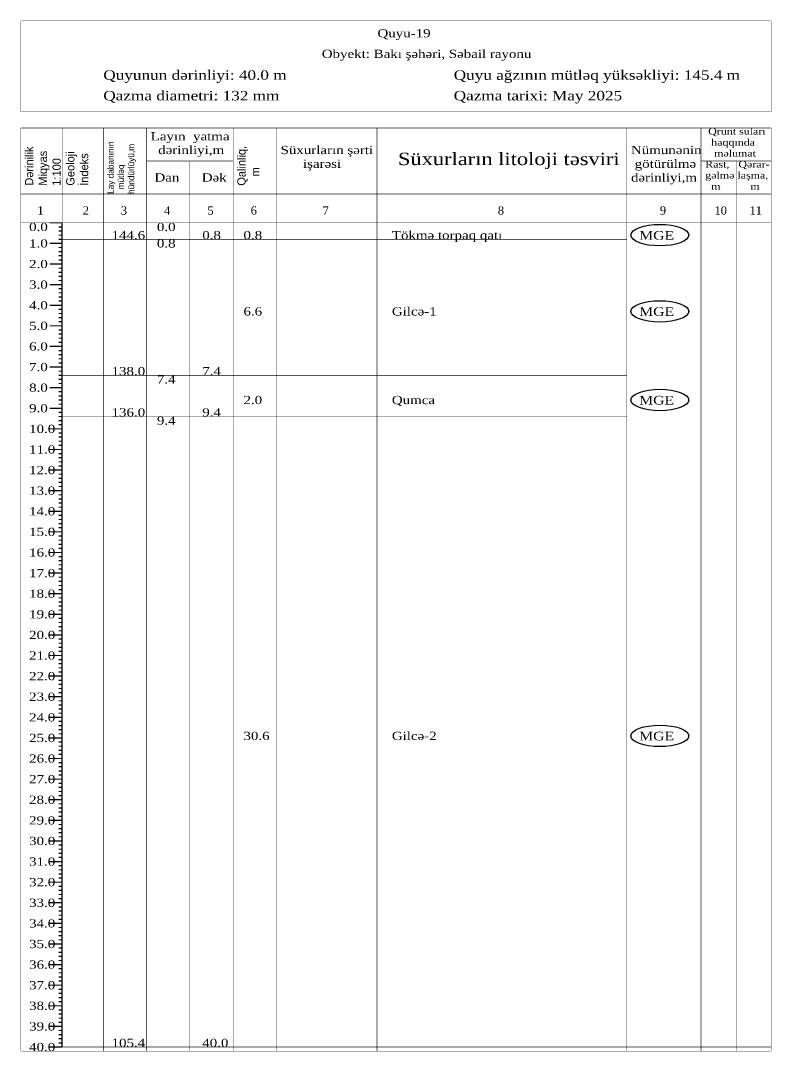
# Model space of a CAD drawing. Header units: metres. Extents: x -10 to 4772, y -44 to 349.
# Drawn here: x 3589.9 to 3772.1, y 98.9 to 349.1 of the extents above; entities that cross this region are included whole.
import ezdxf

# ---------------------------------------------------------------- set-up
doc = ezdxf.new("R2010")
doc.units = ezdxf.units.M
doc.layers.add('Default', color=7, linetype='Continuous')
doc.layers.add('MyLayer', color=7, linetype='Continuous')
doc.styles.add('Times New Roman', font='Times New Roman')
doc.styles.add('Times New Roman_Bold', font='Times New Roman', dxfattribs={"width": 1.2})

msp = doc.modelspace()

# ---------------------------------------------------------------- linework, layer by layer
at = {"color": 7, "lineweight": 30}
msp.add_line((3600, 100), (3600, 300), dxfattribs=at)
msp.add_lwpolyline([(3600, 100), (3600, 300)], dxfattribs=at)
at = {"color": 5}
for centre in [(3745, 297), (3745, 278.5), (3745, 257), (3745, 175.5)]:
    msp.add_ellipse(centre, major_axis=(7, 0), ratio=0.371429, dxfattribs=at)
at = {"layer": 'Default'}
for points, const_width in [([(3600, 300), (3600, 323)], 0.12), ([(3597, 300), (3600, 300)], 0.3), ([(3599.2, 299), (3600, 299)], 0.3), ([(3599.2, 298), (3600, 298)], 0.3), ([(3597, 295), (3600, 295)], 0.3), ([(3599.2, 297), (3600, 297)], 0.3), ([(3599.2, 296), (3600, 296)], 0.3), ([(3600, 296), (3737, 296)], 0.12), ([(3599.2, 294), (3600, 294)], 0.3), ([(3599.2, 293), (3600, 293)], 0.3), ([(3597, 290), (3600, 290)], 0.3), ([(3599.2, 292), (3600, 292)], 0.3), ([(3599.2, 291), (3600, 291)], 0.3), ([(3599.2, 289), (3600, 289)], 0.3), ([(3599.2, 288), (3600, 288)], 0.3), ([(3597, 285), (3600, 285)], 0.3), ([(3599.2, 287), (3600, 287)], 0.3), ([(3599.2, 286), (3600, 286)], 0.3), ([(3599.2, 284), (3600, 284)], 0.3), ([(3599.2, 283), (3600, 283)], 0.3), ([(3597, 280), (3600, 280)], 0.3), ([(3599.2, 282), (3600, 282)], 0.3), ([(3599.2, 281), (3600, 281)], 0.3), ([(3599.2, 279), (3600, 279)], 0.3), ([(3599.2, 278), (3600, 278)], 0.3), ([(3597, 275), (3600, 275)], 0.3), ([(3599.2, 277), (3600, 277)], 0.3), ([(3599.2, 276), (3600, 276)], 0.3), ([(3599.2, 274), (3600, 274)], 0.3), ([(3599.2, 273), (3600, 273)], 0.3), ([(3597, 270), (3600, 270)], 0.3), ([(3599.2, 272), (3600, 272)], 0.3), ([(3599.2, 271), (3600, 271)], 0.3), ([(3599.2, 269), (3600, 269)], 0.3), ([(3599.2, 268), (3600, 268)], 0.3), ([(3597, 265), (3600, 265)], 0.3), ([(3599.2, 267), (3600, 267)], 0.3), ([(3599.2, 266), (3600, 266)], 0.3), ([(3599.2, 264), (3600, 264)], 0.3), ([(3599.2, 263), (3600, 263)], 0.3), ([(3600, 263), (3737, 263)], 0.12), ([(3597, 260), (3600, 260)], 0.3), ([(3599.2, 262), (3600, 262)], 0.3), ([(3599.2, 261), (3600, 261)], 0.3), ([(3599.2, 259), (3600, 259)], 0.3), ([(3599.2, 258), (3600, 258)], 0.3), ([(3597, 255), (3600, 255)], 0.3), ([(3599.2, 257), (3600, 257)], 0.3), ([(3599.2, 256), (3600, 256)], 0.3), ([(3599.2, 254), (3600, 254)], 0.3), ([(3599.2, 253), (3600, 253)], 0.3), ([(3600, 253), (3737, 253)], 0.12), ([(3597, 250), (3600, 250)], 0.3), ([(3599.2, 252), (3600, 252)], 0.3), ([(3599.2, 251), (3600, 251)], 0.3), ([(3599.2, 249), (3600, 249)], 0.3), ([(3599.2, 248), (3600, 248)], 0.3), ([(3597, 245), (3600, 245)], 0.3), ([(3599.2, 247), (3600, 247)], 0.3), ([(3599.2, 246), (3600, 246)], 0.3), ([(3599.2, 244), (3600, 244)], 0.3), ([(3599.2, 243), (3600, 243)], 0.3), ([(3597, 240), (3600, 240)], 0.3), ([(3599.2, 242), (3600, 242)], 0.3), ([(3599.2, 241), (3600, 241)], 0.3), ([(3599.2, 239), (3600, 239)], 0.3), ([(3599.2, 238), (3600, 238)], 0.3), ([(3597, 235), (3600, 235)], 0.3), ([(3599.2, 237), (3600, 237)], 0.3), ([(3599.2, 236), (3600, 236)], 0.3), ([(3599.2, 234), (3600, 234)], 0.3), ([(3599.2, 233), (3600, 233)], 0.3), ([(3597, 230), (3600, 230)], 0.3), ([(3599.2, 232), (3600, 232)], 0.3), ([(3599.2, 231), (3600, 231)], 0.3), ([(3599.2, 229), (3600, 229)], 0.3), ([(3599.2, 228), (3600, 228)], 0.3), ([(3597, 225), (3600, 225)], 0.3), ([(3599.2, 227), (3600, 227)], 0.3), ([(3599.2, 226), (3600, 226)], 0.3), ([(3599.2, 224), (3600, 224)], 0.3), ([(3599.2, 223), (3600, 223)], 0.3), ([(3597, 220), (3600, 220)], 0.3), ([(3599.2, 222), (3600, 222)], 0.3), ([(3599.2, 221), (3600, 221)], 0.3), ([(3599.2, 219), (3600, 219)], 0.3), ([(3599.2, 218), (3600, 218)], 0.3), ([(3597, 215), (3600, 215)], 0.3), ([(3599.2, 217), (3600, 217)], 0.3), ([(3599.2, 216), (3600, 216)], 0.3), ([(3599.2, 214), (3600, 214)], 0.3), ([(3599.2, 213), (3600, 213)], 0.3), ([(3597, 210), (3600, 210)], 0.3), ([(3599.2, 212), (3600, 212)], 0.3), ([(3599.2, 211), (3600, 211)], 0.3), ([(3599.2, 209), (3600, 209)], 0.3), ([(3599.2, 208), (3600, 208)], 0.3), ([(3597, 205), (3600, 205)], 0.3), ([(3599.2, 207), (3600, 207)], 0.3), ([(3599.2, 206), (3600, 206)], 0.3), ([(3599.2, 204), (3600, 204)], 0.3), ([(3599.2, 203), (3600, 203)], 0.3), ([(3597, 200), (3600, 200)], 0.3), ([(3599.2, 202), (3600, 202)], 0.3), ([(3599.2, 201), (3600, 201)], 0.3), ([(3599.2, 199), (3600, 199)], 0.3), ([(3599.2, 198), (3600, 198)], 0.3), ([(3597, 195), (3600, 195)], 0.3), ([(3599.2, 197), (3600, 197)], 0.3), ([(3599.2, 196), (3600, 196)], 0.3), ([(3599.2, 194), (3600, 194)], 0.3), ([(3599.2, 193), (3600, 193)], 0.3), ([(3597, 190), (3600, 190)], 0.3), ([(3599.2, 192), (3600, 192)], 0.3), ([(3599.2, 191), (3600, 191)], 0.3), ([(3599.2, 189), (3600, 189)], 0.3), ([(3599.2, 188), (3600, 188)], 0.3), ([(3597, 185), (3600, 185)], 0.3), ([(3599.2, 187), (3600, 187)], 0.3), ([(3599.2, 186), (3600, 186)], 0.3), ([(3599.2, 184), (3600, 184)], 0.3), ([(3599.2, 183), (3600, 183)], 0.3), ([(3597, 180), (3600, 180)], 0.3), ([(3599.2, 182), (3600, 182)], 0.3), ([(3599.2, 181), (3600, 181)], 0.3), ([(3599.2, 179), (3600, 179)], 0.3), ([(3599.2, 178), (3600, 178)], 0.3), ([(3597, 175), (3600, 175)], 0.3), ([(3599.2, 177), (3600, 177)], 0.3), ([(3599.2, 176), (3600, 176)], 0.3), ([(3599.2, 174), (3600, 174)], 0.3), ([(3599.2, 173), (3600, 173)], 0.3), ([(3597, 170), (3600, 170)], 0.3), ([(3599.2, 172), (3600, 172)], 0.3), ([(3599.2, 171), (3600, 171)], 0.3), ([(3599.2, 169), (3600, 169)], 0.3), ([(3599.2, 168), (3600, 168)], 0.3), ([(3597, 165), (3600, 165)], 0.3), ([(3599.2, 167), (3600, 167)], 0.3), ([(3599.2, 166), (3600, 166)], 0.3), ([(3599.2, 164), (3600, 164)], 0.3), ([(3599.2, 163), (3600, 163)], 0.3), ([(3597, 160), (3600, 160)], 0.3), ([(3599.2, 162), (3600, 162)], 0.3), ([(3599.2, 161), (3600, 161)], 0.3), ([(3599.2, 159), (3600, 159)], 0.3), ([(3599.2, 158), (3600, 158)], 0.3), ([(3597, 155), (3600, 155)], 0.3), ([(3599.2, 157), (3600, 157)], 0.3), ([(3599.2, 156), (3600, 156)], 0.3), ([(3599.2, 154), (3600, 154)], 0.3), ([(3599.2, 153), (3600, 153)], 0.3), ([(3597, 150), (3600, 150)], 0.3), ([(3599.2, 152), (3600, 152)], 0.3), ([(3599.2, 151), (3600, 151)], 0.3), ([(3599.2, 149), (3600, 149)], 0.3), ([(3599.2, 148), (3600, 148)], 0.3), ([(3597, 145), (3600, 145)], 0.3), ([(3599.2, 147), (3600, 147)], 0.3), ([(3599.2, 146), (3600, 146)], 0.3), ([(3599.2, 144), (3600, 144)], 0.3), ([(3599.2, 143), (3600, 143)], 0.3), ([(3597, 140), (3600, 140)], 0.3), ([(3599.2, 142), (3600, 142)], 0.3), ([(3599.2, 141), (3600, 141)], 0.3), ([(3599.2, 139), (3600, 139)], 0.3), ([(3599.2, 138), (3600, 138)], 0.3), ([(3597, 135), (3600, 135)], 0.3), ([(3599.2, 137), (3600, 137)], 0.3), ([(3599.2, 136), (3600, 136)], 0.3), ([(3599.2, 134), (3600, 134)], 0.3), ([(3599.2, 133), (3600, 133)], 0.3), ([(3597, 130), (3600, 130)], 0.3), ([(3599.2, 132), (3600, 132)], 0.3), ([(3599.2, 131), (3600, 131)], 0.3), ([(3599.2, 129), (3600, 129)], 0.3), ([(3599.2, 128), (3600, 128)], 0.3), ([(3597, 125), (3600, 125)], 0.3), ([(3599.2, 127), (3600, 127)], 0.3), ([(3599.2, 126), (3600, 126)], 0.3), ([(3599.2, 124), (3600, 124)], 0.3), ([(3599.2, 123), (3600, 123)], 0.3), ([(3597, 120), (3600, 120)], 0.3), ([(3599.2, 122), (3600, 122)], 0.3), ([(3599.2, 121), (3600, 121)], 0.3), ([(3599.2, 119), (3600, 119)], 0.3), ([(3599.2, 118), (3600, 118)], 0.3), ([(3597, 115), (3600, 115)], 0.3), ([(3599.2, 117), (3600, 117)], 0.3), ([(3599.2, 116), (3600, 116)], 0.3), ([(3599.2, 114), (3600, 114)], 0.3), ([(3599.2, 113), (3600, 113)], 0.3), ([(3597, 110), (3600, 110)], 0.3), ([(3599.2, 112), (3600, 112)], 0.3), ([(3599.2, 111), (3600, 111)], 0.3), ([(3599.2, 109), (3600, 109)], 0.3), ([(3599.2, 108), (3600, 108)], 0.3), ([(3597, 105), (3600, 105)], 0.3), ([(3599.2, 107), (3600, 107)], 0.3), ([(3599.2, 106), (3600, 106)], 0.3), ([(3599.2, 104), (3600, 104)], 0.3), ([(3599.2, 103), (3600, 103)], 0.3), ([(3597, 100), (3600, 100)], 0.3), ([(3599.2, 102), (3600, 102)], 0.3), ([(3599.2, 101), (3600, 101)], 0.3)]:
    msp.add_lwpolyline(points, dxfattribs=dict(at, const_width=const_width))
at = {"layer": 'MyLayer', "const_width": 0.12}
for points in [[(3590, 349), (3772, 349)], [(3590, 327), (3590, 349)], [(3772, 327), (3772, 349)], [(3590, 327), (3772, 327)], [(3590, 323), (3772, 323)], [(3590, 99), (3590, 323)], [(3610, 99), (3610, 323)], [(3620.5, 99), (3620.5, 323)], [(3641.5, 99), (3641.5, 323)], [(3652, 99), (3652, 323)], [(3676.4, 99), (3676.4, 323)], [(3737, 99), (3737, 323)], [(3755, 99), (3755, 323)], [(3772, 100), (3772, 323)], [(3772, 99), (3772, 323)], [(3620.5, 315), (3641.5, 315)], [(3631, 99), (3631, 315)], [(3755, 315), (3772, 315)], [(3763.5, 99), (3763.5, 315)], [(3590, 307), (3772, 307)], [(3590, 300), (3772, 300)], [(3600, 100), (3772, 100)], [(3590, 99), (3772, 99)]]:
    msp.add_lwpolyline(points, dxfattribs=at)

# ---------------------------------------------------------------- texts
at = {"color": 7, "attachment_point": 1}
for s, insert, char_height, style in [('Quyu-19', (3676.5, 347), 2, 'Times New Roman_Bold'), ('Obyekt: Bakı şəhəri, Səbail rayonu', (3663, 342), 2, 'Times New Roman_Bold'), ('Quyunun dərinliyi: 40.0 m', (3610, 337), 2.3, 'Times New Roman_Bold'), ('Quyu ağzının mütləq yüksəkliyi: 145.4 m', (3695, 337), 2.3, 'Times New Roman_Bold'), ('Qazma diametri: 132 mm', (3610, 332), 2.3, 'Times New Roman_Bold'), ('Qazma tarixi: May 2025 ', (3695, 332), 2.3, 'Times New Roman_Bold'), (' Qrunt suları\\P  haqqında\\P   məlumat\\PRast,   Qərar-\\Pgəlmə laşma,\\P  m          m ', (3756, 323), 1.6, 'Times New Roman_Bold'), ('Layın  yatma\\P  dərinliyi,m \\P \\P Dan      Dək', (3621.5, 322), 2, 'Times New Roman_Bold'), ('\\PSüxurların şərti\\P      işarəsi', (3653, 322), 2, 'Times New Roman_Bold'), ('\\PNümunənin\\P götürülmə\\Pdərinliyi,m', (3738, 322), 2, 'Times New Roman_Bold'), ('\\P   Süxurların litoloji təsviri', (3677.4, 322), 3, 'Times New Roman_Bold'), ('1', (3594, 304), 2, 'Times New Roman'), ('2', (3605, 304), 2, 'Times New Roman'), ('3', (3614.25, 304), 2, 'Times New Roman'), ('4', (3624.75, 304), 2, 'Times New Roman'), ('5', (3635.25, 304), 2, 'Times New Roman'), ('6', (3645.75, 304), 2, 'Times New Roman'), ('7', (3663.2, 304), 2, 'Times New Roman'), ('8', (3705.7, 304), 2, 'Times New Roman'), ('9', (3745, 304), 2, 'Times New Roman'), ('10', (3758.25, 304), 2, 'Times New Roman'), ('11', (3766.75, 304), 2, 'Times New Roman'), ('0.0', (3592, 300), 2, 'Times New Roman_Bold'), ('144.6', (3612, 298), 2, 'Times New Roman_Bold'), ('0.0', (3623, 300), 2, 'Times New Roman_Bold'), ('0.8', (3634, 298), 2, 'Times New Roman_Bold'), ('0.8', (3644, 298), 2, 'Times New Roman_Bold'), ('Tökmə torpaq qatı', (3680, 298), 2, 'Times New Roman_Bold'), ('1.0', (3592, 296), 2, 'Times New Roman_Bold'), ('0.8', (3623, 296), 2, 'Times New Roman_Bold'), ('0.8', (3623, 296), 2, 'Times New Roman_Bold'), ('2.0', (3592, 291), 2, 'Times New Roman_Bold'), ('3.0', (3592, 286), 2, 'Times New Roman_Bold'), ('4.0', (3592, 281), 2, 'Times New Roman_Bold'), ('6.6', (3644, 279.5), 2, 'Times New Roman_Bold'), ('Gilcə-1', (3680, 279.5), 2, 'Times New Roman_Bold'), ('5.0', (3592, 276), 2, 'Times New Roman_Bold'), ('6.0', (3592, 271), 2, 'Times New Roman_Bold'), ('7.0', (3592, 266), 2, 'Times New Roman_Bold'), ('138.0', (3612, 265), 2, 'Times New Roman_Bold'), ('7.4', (3623, 263), 2, 'Times New Roman_Bold'), ('7.4', (3623, 263), 2, 'Times New Roman_Bold'), ('7.4', (3634, 265), 2, 'Times New Roman_Bold'), ('8.0', (3592, 261), 2, 'Times New Roman_Bold'), ('2.0', (3644, 258), 2, 'Times New Roman_Bold'), ('Qumca', (3680, 258), 2, 'Times New Roman_Bold'), ('9.0', (3592, 256), 2, 'Times New Roman_Bold'), ('136.0', (3612, 255), 2, 'Times New Roman_Bold'), ('9.4', (3623, 253), 2, 'Times New Roman_Bold'), ('9.4', (3623, 253), 2, 'Times New Roman_Bold'), ('9.4', (3634, 255), 2, 'Times New Roman_Bold'), ('10.0', (3592, 251), 2, 'Times New Roman_Bold'), ('11.0', (3592, 246), 2, 'Times New Roman_Bold'), ('12.0', (3592, 241), 2, 'Times New Roman_Bold'), ('13.0', (3592, 236), 2, 'Times New Roman_Bold'), ('14.0', (3592, 231), 2, 'Times New Roman_Bold'), ('15.0', (3592, 226), 2, 'Times New Roman_Bold'), ('16.0', (3592, 221), 2, 'Times New Roman_Bold'), ('17.0', (3592, 216), 2, 'Times New Roman_Bold'), ('18.0', (3592, 211), 2, 'Times New Roman_Bold'), ('19.0', (3592, 206), 2, 'Times New Roman_Bold'), ('20.0', (3592, 201), 2, 'Times New Roman_Bold'), ('21.0', (3592, 196), 2, 'Times New Roman_Bold'), ('22.0', (3592, 191), 2, 'Times New Roman_Bold'), ('23.0', (3592, 186), 2, 'Times New Roman_Bold'), ('24.0', (3592, 181), 2, 'Times New Roman_Bold'), ('25.0', (3592, 176), 2, 'Times New Roman_Bold'), ('30.6', (3644, 176.5), 2, 'Times New Roman_Bold'), ('Gilcə-2', (3680, 176.5), 2, 'Times New Roman_Bold'), ('26.0', (3592, 171), 2, 'Times New Roman_Bold'), ('27.0', (3592, 166), 2, 'Times New Roman_Bold'), ('28.0', (3592, 161), 2, 'Times New Roman_Bold'), ('29.0', (3592, 156), 2, 'Times New Roman_Bold'), ('30.0', (3592, 151), 2, 'Times New Roman_Bold'), ('31.0', (3592, 146), 2, 'Times New Roman_Bold'), ('32.0', (3592, 141), 2, 'Times New Roman_Bold'), ('33.0', (3592, 136), 2, 'Times New Roman_Bold'), ('34.0', (3592, 131), 2, 'Times New Roman_Bold'), ('35.0', (3592, 126), 2, 'Times New Roman_Bold'), ('36.0', (3592, 121), 2, 'Times New Roman_Bold'), ('37.0', (3592, 116), 2, 'Times New Roman_Bold'), ('38.0', (3592, 111), 2, 'Times New Roman_Bold'), ('39.0', (3592, 106), 2, 'Times New Roman_Bold'), ('40.0', (3592, 101), 2, 'Times New Roman_Bold'), ('105.4', (3612, 102), 2, 'Times New Roman_Bold'), ('40.0', (3634, 102), 2, 'Times New Roman_Bold')]:
    msp.add_mtext(s, dxfattribs=dict(at, insert=insert, char_height=char_height, style=style))
at = {"attachment_point": 1, "rotation": 90}
for s, insert, char_height in [('Dərinilik\\PMiqyas\\P1:100', (3591, 309), 2), ('Lay dabanının\\P  mütləq\\Phündürlüyü,m', (3611, 307), 1.5), ('Qalinliq,\\P   m', (3642.5, 309), 2), ('Geoloji\\Pİndeks', (3601, 309), 2)]:
    msp.add_mtext(s, dxfattribs=dict(at, insert=insert, char_height=char_height))
at = {"color": 5, "char_height": 2.1, "attachment_point": 1, "style": 'Times New Roman_Bold'}
for insert in [(3740, 298), (3740, 279.5), (3740, 258), (3740, 176.5)]:
    msp.add_mtext('MGE', dxfattribs=dict(at, insert=insert))

doc.saveas('drawing.dxf')
